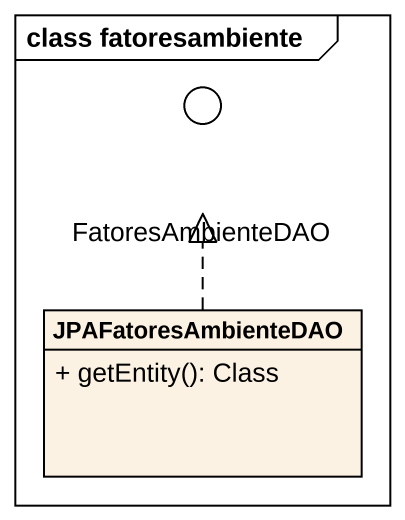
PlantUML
@startuml
mainframe class fatoresambiente
allowmixing
hide circle
hide empty members
skinparam classAttributeIconSize 0
() FatoresAmbienteDAO <<interface>>
class JPAFatoresAmbienteDAO {
  + getEntity(): Class
}
JPAFatoresAmbienteDAO .up.|> FatoresAmbienteDAO
@enduml
